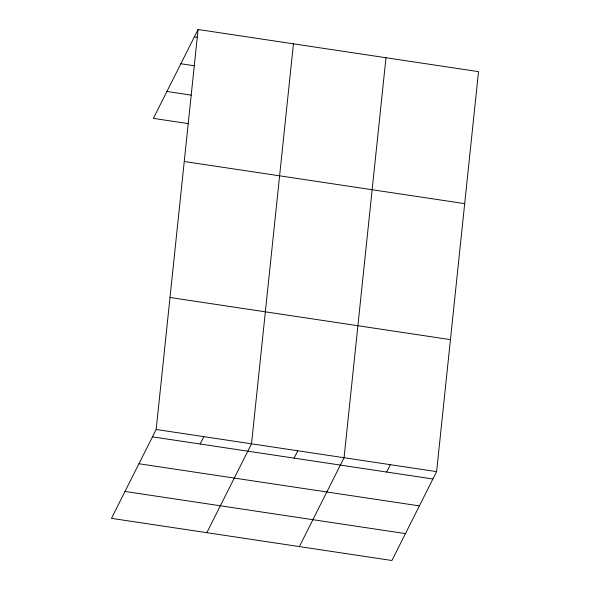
<?xml version="1.0" encoding="UTF-8"?>
<svg xmlns="http://www.w3.org/2000/svg" width="590" height="590" viewBox="0 0 590 590"><rect width="100%" height="100%" fill="white"/><g stroke="black" fill="none" stroke-linecap="round" stroke-linejoin="round"><path stroke-width="0.89" d="M156.173 429.483L198.085 29.5L478.52 71.648L436.607 471.631L391.915 560.5L111.481 518.352L156.173 429.483L436.607 471.631M293.437 43.83L251.524 443.813L206.825 532.682M385.978 57.739L344.066 457.722L299.373 546.591M198.085 29.5L153.393 118.369L188.476 123.642M200.143 444.012L203.852 436.652M294.093 458.135L297.795 450.767M386.634 472.037L390.337 464.677M194.383 36.86L197.082 37.266M180.857 63.757L194.346 65.785M166.918 91.472L191.204 95.123M184.257 161.498L464.691 203.639M170.009 297.493L450.443 339.634M152.471 436.851L432.905 478.992M138.945 463.747L419.379 505.888M125.006 491.455L405.441 533.603"/></g></svg>
